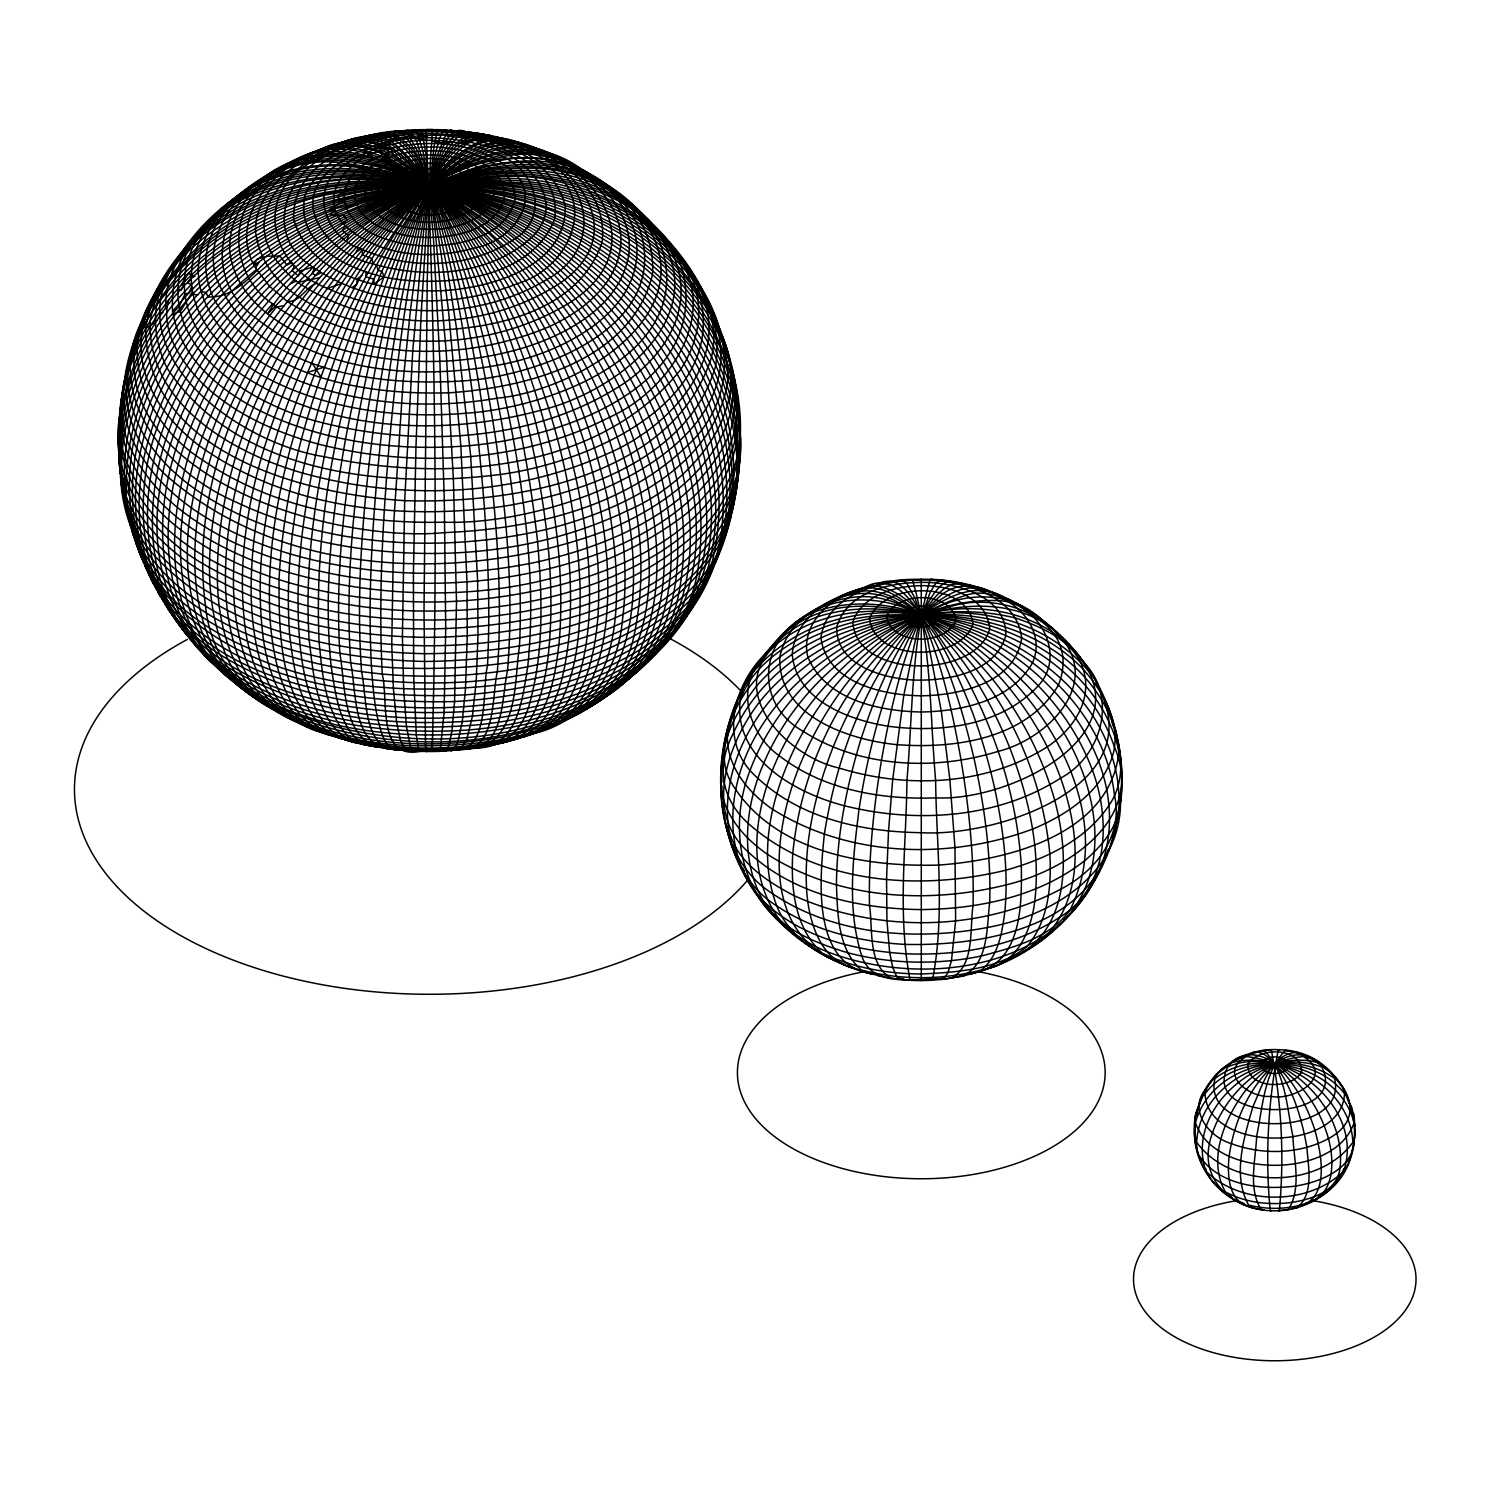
<?xml version="1.0" encoding="UTF-8"?>
<svg xmlns="http://www.w3.org/2000/svg" width="1490" height="1490" viewBox="0 0 1490 1490"><rect width="100%" height="100%" fill="white"/><g stroke="black" fill="none" stroke-linecap="round" stroke-linejoin="round"><path stroke-width="1.5" d="M727.902 356.65C749.768 418.206 746.62 495.816 690.298 538.337C628.78 591.083 546.625 612.483 467.357 618.76C379.186 624.403 287.346 611.179 209.513 567.504C155.575 538.467 107.206 481.158 119.796 416.027C118.995 445.696 115.922 477.079 129.742 504.607C142.463 531.762 164.161 553.703 188.317 570.987C256.857 618.387 341.843 635.932 424.035 637.347C547.631 637.888 750.997 590.99 740.046 431.132L739.301 467.618M119.032 422.285L118.474 443.666M118.846 449.924C121.547 274.365 314.483 172.3 472.572 186.865C552.455 191.912 633.269 224.04 686.331 285.54C724.773 330.184 755.281 399.115 719.074 454.003C679.999 515.652 607.622 545.657 539.212 561.525C457.356 579.219 370.954 577.189 290.382 554.001C228.603 535.245 163.509 502.633 133.578 442.213C106.479 383.247 139.967 317.705 171.927 267.902M740.437 437.408L739.822 452.904M588.848 175.075C509.897 107.187 415.449 187.777 362.498 249.631L362.387 254.865L372.053 258.627L372.966 263.898C318.674 360.189 285.018 468.94 279.021 579.498C278.965 635.113 278.63 729.355 350.485 740.549M1099.806 869.136C1056.578 971.834 920.261 987.479 826.95 951.626C733.657 913.836 695.346 788.974 738.034 700.952M729.541 723.749C713.58 777.575 716.466 847.885 762.414 886.476C825.646 934.547 911.638 941.997 987.609 927.469C1050.674 915.773 1118.971 875.896 1120.536 804.172C1128.601 737.997 1102.097 667.222 1049.016 626.079M432.938 130.58L432.491 129.593L430.2 164.068L427.239 281.554L424.017 611.105L425.544 746.099L426.252 751.519L432.64 751.519L439.01 751.388L440.332 749.246L444.076 713.039L445.715 628.612L444.318 501.068L439.904 361.269L433.385 237.506L426.065 154.848L422.322 133.672L420.348 129.723L418.988 130.729M119.219 419.696L122.608 389.691L128.773 362.685C122.459 391.367 114.544 421.67 123 450.837C131.288 480.823 151.608 506.041 175.28 525.56C242.144 578.679 329.42 598.458 413.214 601.699C537.257 606.84 770.814 552.622 735.166 383.526M422.322 182.004C454.543 173.045 433.367 208.041 418.597 186.846C418.541 185.058 419.826 183.549 421.26 182.618C463.017 204.484 498.871 240.952 529.043 277.96C604.195 376.151 659.176 503.993 635.28 629.395C617.754 732.931 495.183 747.533 409.955 745.633C323.274 742.095 215.1 706.484 205.434 605.238C188.187 473.615 254.231 343.221 344.227 250.953C388.573 208.619 441.263 170.475 502 156.971C547.575 145.778 590.766 170.233 624.627 198.393C654.315 221.321 682.588 253.971 681.042 293.791C679.906 330.948 654.185 362.182 624.999 382.688C537.313 440.872 423.197 447.969 323.106 422.918C252.22 405.801 151.738 345.661 184.276 258.589C202.752 216.329 243.671 188.951 282.281 166.843C324.671 147.417 374.065 158.257 414.108 178.334C533.532 239.257 616.748 359.593 648.113 488.254C659.753 541.056 662.398 598.663 640.365 649.212C623.155 691.621 581.323 717.1 539.473 730.286M735.706 487.714L735.334 493.879L738.351 476.428L738.481 459.814M737.401 478.979C724.196 622.652 541.615 660.834 424.11 661.448C305.543 658.841 127.097 616.245 120.168 470.188L121.491 478.979M739.86 422.285C745.168 482.239 697.972 531.315 649.249 558.564C577.896 598.794 494.326 612.874 413.177 610.881C297.218 607.51 97.018 553.684 121.491 400.996L120.932 409.806M118.66 434.801C143.785 117.058 705.776 96.589 739.673 419.696M738.537 473.857C753.586 155.835 199.381 67.385 124.303 381.03M721.886 786.05L721.924 798.156M1119.009 808.288C1110.087 887.91 1045.012 960.044 965.799 974.348M366.205 271.776L365.739 276.767L373.897 279.17L374.009 284.18L384.122 276.712C402.356 232.831 422.322 187.647 456.406 153.563C476.744 127.954 509.17 137.676 534.538 148.106M1196.936 1115.898C1200.288 1076.451 1240.686 1046.688 1279.295 1049.78L1278.29 1049.817C1267.99 1102.172 1265.047 1157.562 1270.244 1210.681C1299.764 1212.506 1332.712 1196.619 1343.98 1168.477M121.714 398.798L123.745 383.526M738.723 463.967L739.208 459.535M739.673 461.379C734.421 525.616 713.84 596.596 656.587 633.585C600.656 672.567 532.303 689.721 465.066 694.88C351.137 700.505 189.416 676.125 141.364 555.714M119.61 424.892L119.61 467.618L126.911 512.299M740.251 434.801C728.424 246.036 508.649 158.741 344.041 192.098C342.942 230.633 390.808 244.192 421.968 245.72C456.07 246.763 503.974 238.605 514.851 200.722C515.968 162.186 468.084 148.627 436.924 147.1C402.822 146.057 354.918 154.215 344.041 192.098L338.658 194.967L338.547 198.617L338.658 200.461L343.948 199.865M725.704 535.227L733.024 504.57M731.981 512.299L735.091 495.946M738.351 476.428L735.166 497.548M120.541 404.647L126.911 368.775M1119.66 804.246L1121.299 794.114M184.76 249.333L189.453 242.945C164.738 274.663 137.397 311.578 141.457 354.117C144.903 391.702 169.972 423.458 199.139 445.603C286.08 508.258 400.288 520.829 504.086 506.228C587.582 492.184 690.131 455.903 715.684 365.683C727.12 285.856 654.352 218.453 594.566 177.496M354.769 188.82C351.565 222.42 393.397 235.569 420.273 237.245C450.706 238.735 492.668 232.254 504.142 199.418C507.326 165.818 465.495 152.669 438.619 150.993C408.185 149.503 366.223 155.984 354.769 188.82C253.524 195.283 146.467 265.015 128.066 369.986C123.893 459.74 217.279 512.802 292.431 534.351C402.021 564.952 524.052 560.072 627.439 510.604C693.986 482.332 759.025 403.734 719.018 330.11M726.934 527.572L726.207 531.576L729.001 523.214L715.181 563.22M729.355 521.183L730.1 517.16L727.995 523.474M426.252 751.519L426.736 750.234L432.156 750.234C437.874 552.045 435.453 330.203 425.954 130.58M985.225 969.357L978.874 971.685C1022.289 959.318 1021.879 902.232 1021.302 865.541C1016.981 798.342 996.233 732.484 963.713 673.666C940.469 641.315 916.611 590.524 872.619 585.272C829.558 595.255 791.562 621.647 763.7 655.432C731.534 688.324 718.776 745.317 757.889 778.208C801.303 818.96 863.455 831.923 921.286 832.687C997.071 837.212 1155.197 785.156 1096.063 682.979M723.861 812.274C728.908 848.481 744.255 885.935 776.756 905.901C814.453 931.12 860.047 941.81 904.84 944.399C978.278 946.057 1082.168 929.741 1108.374 849.151M129.276 360.58L143.729 317.854C101.413 393.062 165.651 471.157 233.297 500.808C329.774 547.24 442.809 553.535 546.271 529.434C622.671 510.232 715.461 466.631 728.014 379.559C727.101 308.709 679.068 245.254 626.806 201.169M733.788 500.361L734.812 496.04M732.521 508.649L734.589 500.044M127.488 366.335L130.803 354.21M121.994 398.929L123 394.794M175.839 619.84C243.764 712.797 373.711 729.821 480.842 720.173C536.493 713.654 592.461 697.804 638.782 665.378C682.569 634.032 709.855 583.968 725.723 533.55M730.286 721.812L733.955 708.421M1108.616 851.237C1120.182 817.507 1126.161 780.76 1118.264 745.484L1118.58 751.575M135.59 342.272L143.524 320.071L141.513 326.124M131.902 351.212L138.123 331.711M730.696 515.037L731.925 510.772M729.597 521.09L731.422 514.739M131.381 351.845L137.937 334.002M164.179 278.444C43.62 453.631 313.682 545.377 444.933 532.601C531.632 528.969 624.459 507.513 688.175 444.858C740.139 396.21 731.832 326.031 691.006 273.136L692.962 276.749M708.961 576.723L718.124 553.796L716.206 557.744M724.755 537.536L716.355 559.588M1195.464 1122.156C1187.772 1166.018 1226.903 1210.439 1271.249 1210.644L1270.244 1210.681M1261.322 1050.692L1264.321 1050.524C1285.777 1072.521 1286.783 1107.498 1292.892 1136.274C1293.786 1160.021 1301.869 1188.629 1288.217 1209.768L1278.29 1210.644L1279.295 1210.681C1284.51 1157.562 1281.568 1102.172 1271.249 1049.817C1254.245 1051.493 1238.116 1057.881 1224.054 1067.287C1208.893 1079.282 1201.946 1097.236 1195.464 1114.762C1189.169 1150.504 1208.315 1192.168 1244.15 1203.417M1278.29 1049.817C1361.264 1049.314 1385.57 1176.783 1305.389 1203.417M1203.939 1095.243L1205.932 1089.116C1187.604 1110.087 1209.265 1137.224 1231.206 1143.575C1262.365 1155.197 1298.87 1154.396 1328.484 1138.658C1381.733 1109.584 1324.293 1053.858 1285.237 1050.524C1263.781 1072.521 1262.756 1107.498 1256.647 1136.274C1255.753 1160.021 1247.689 1188.629 1261.322 1209.768L1264.321 1209.936L1252.811 1207.98C1218.522 1197.085 1198.798 1169.389 1212.543 1132.81C1225.749 1093.977 1261.62 1059.93 1303.359 1056.559C1335.804 1076.413 1293.227 1101.427 1271.249 1096.305C1249.719 1098.875 1216.697 1073.154 1246.199 1056.559C1298.777 1061.495 1346.196 1114.352 1339.994 1168.048C1337.48 1191.274 1312.448 1198.854 1292.892 1202.262C1270.039 1205.466 1245.752 1202.989 1225.264 1191.814C1206.975 1158.252 1225.115 1117.426 1246.199 1089.562C1263.464 1070.602 1292.37 1040.653 1318.557 1062.519M1343.626 1171.345L1348.152 1164.156L1351.672 1153.577L1355.304 1134.3L1354.075 1114.762L1342.397 1086.769L1330.905 1072.688L1317.346 1062.463C1258.827 1047.265 1184.941 1109.845 1205.932 1171.345C1241.636 1205.745 1307.922 1205.745 1343.626 1171.345C1364.616 1109.845 1290.713 1047.265 1232.211 1062.463L1218.652 1072.688L1207.142 1086.769M714.232 565.343C683.556 651.447 595.721 698.419 509.748 711.382C412.693 727.269 306.754 717.1 222.196 663.776C137.378 612.371 125.886 494.661 163.993 410.458C209.27 302.787 307.722 220.781 419.454 189.174C508.034 158.536 625.632 170.177 678.844 256.373C719.111 317.873 667.762 391.386 609.336 417.33C520.364 462.943 413.959 468.437 317.985 443.983C276.246 432.547 235.122 414.425 203.348 384.383C181.836 362.889 159.877 331.134 168.668 299.62M393.453 141.103L393.919 139.706L397.998 139.036M149.95 304.333C117.263 360.077 152.11 428.412 202.305 459.87C272.67 508.258 360.673 524.033 444.746 522.189C562.121 526.212 793.574 439.252 698.68 285.726M710.432 573.129L715.405 561.544M680.744 621.311C595.851 752.767 405.857 768.765 273.136 707.601C197.388 675.231 177.645 581.584 191.409 507.718C208.842 403.827 267.585 309.007 346.779 240.542L348.586 235.625L342.663 230.559L345.382 225.903C436.179 167.904 589.798 132.573 661.188 238.121C711.121 321.319 612.651 393.286 540.721 410.272C437.52 438.209 316.457 431.336 228.678 365.348C201.001 343.296 179.359 308.411 185.282 271.851C191.242 233.26 222.233 204.987 253.337 184.667M147.51 312.36L149.764 306.456L144.288 318.078M723.06 539.827L725.407 533.625M786.552 631.332C764.5 652.024 746.788 676.702 735.483 704.845M762.228 659.642C734.719 687.672 749.396 734.682 778.86 755.43C823.057 789.961 881.596 799.962 936.446 797.858C1013.703 801.639 1158.568 727.418 1065.35 641.743M739.04 699.089L743.994 686.499L750.289 677.726M1098.577 873.14C1139.366 774.521 1059.185 669.364 970.12 631.741C926.352 613.936 877.275 601.923 830.303 613.359C791.991 621.237 763.7 650.348 745.521 683.351M1112.229 837.734L1114.483 832.016M540.721 150.937C495.015 127.544 448.304 166.861 417.628 197.704C361.344 255.069 323.274 327.893 295.951 402.859C270.51 476.297 253.635 554.969 262.631 632.952C267.269 675.939 287.384 727.939 335.287 736.47C285.428 724.159 273.583 664.074 270.137 620.157C265.592 543.626 282.001 467.264 306.735 395.204C333.276 321.467 369.278 249.221 423.868 192.098C450.744 163.639 492.966 127.097 534.202 148.758M314.409 268.2L312.285 273.229L315.656 275.557L320.946 272.707M358.271 247.526L356.334 252.034L361.083 248.942M188.727 635.895L183.196 629.693C242.963 713.114 355.384 734.328 451.917 730.845C551.207 727.493 659.846 685.046 701.846 588.159L699.443 591.791M139.073 329.476C235.271 121.435 551.654 154.923 677.987 313.98C732.577 379.95 767.816 493.73 698.829 562.084C626.955 632.17 521.314 653.402 424.073 653.682C326.049 651.26 217.652 627.83 150.304 551.021C91.542 477.899 132.759 369.39 187.368 306.325C317.631 151.906 635.504 124.434 722.929 337.597M150.583 304.519L162.727 282.131M719 551.766L721.607 545.731M147.417 310.795L140.153 326.552L144.456 317.556L144.623 319.363M614.048 190.292C565.362 156.152 500.286 159.691 446.776 179.657C412.6 192.229 380.08 209.252 350.709 230.838C320.182 254.939 287.533 279.971 267.734 313.831C300.216 281.536 330.221 245.44 369.352 220.259C400.642 198.841 435.043 181.65 471.417 170.81C529.863 151.477 597.285 165.576 639.545 211.301M144.66 315.712C288.147 44.644 792.531 225.102 728.089 526.845C674.542 648.727 510.511 673.48 392.373 667.669C280.735 659.4 126.594 610.546 120.541 476.428M144.623 561.711C189.453 679.552 343.799 704.472 454.58 701.529C564.636 695.569 717.416 649.621 722.818 516.564C731.087 370.47 611.571 246.204 480.525 200.591C365.069 155.519 204.335 175.354 150.9 302.302M131.604 525.579C153.563 623.081 264.177 662.603 352.068 677.261C462.03 692.608 584.099 679.03 674.355 609.54C759.695 544.018 735.557 413.345 678.527 337.057C608.162 238.735 487.658 181.556 367.602 181.203C355.495 207.333 388.89 225.4 410.551 227.821C438.507 232.03 474.267 228.603 491.29 203.05C503.396 176.919 470.021 158.853 448.36 156.431C420.385 152.222 384.625 155.649 367.602 181.203L361.884 182.674L360.785 185.412L355.123 187.33L344.767 188.671M694.712 600.805L689.106 611.384L678.844 624.683M708.011 578.753L702.125 589.872M191.8 286.881L188.69 292.897L184.983 294.051L179.228 306.437C138.644 347.319 117.989 407.571 119.796 465.029C126.613 508.798 159.151 543.515 194.855 567.131C299.695 632.598 432.417 641.687 550.909 614.588C642.004 593.839 763.662 526.473 737.029 414.499C715.535 293.251 599.427 210.91 483.393 192.061C361.101 169.972 218.378 211.133 150.285 320.76C127.376 359.109 109.869 408.521 131.94 451.209C152.52 494.307 193.495 523.474 235.625 543.384C351.398 594.547 488.18 595.925 606.113 550.853C650.907 532.489 694.88 505.259 720.676 463.092C750.14 418.634 734.365 362.889 715.181 317.854M294.797 265.481L292.152 270.51L298.242 275.929L300.533 270.808L312.826 267.045C371.662 307.722 452.159 309.659 517.328 283.64C569.646 268.423 600.414 199.641 546.066 165.576C487.23 124.899 406.733 122.944 341.564 148.981C289.246 164.179 258.496 232.962 312.826 267.045M1100.495 867.348L1107.089 854.813M513.938 141.382C470.076 129.965 438.935 175.597 414.686 204.689C369.39 266.021 339.869 337.578 318.171 410.272C297.59 482.835 284.031 558.657 289.619 634.312C293.977 672.437 301.129 724.066 342.514 739.152M163.993 280.344L172.114 266.151L183.363 250.99M707.34 578.828L709.408 575.028M743.994 686.499C726.189 717.919 720.676 754.368 721.272 789.923C725.667 817.228 745.428 839.093 767.48 854.329C837.38 899.122 927.041 904.635 1006.141 884.874C1066.132 870.57 1146.071 819.817 1114.483 747.142C1089.712 672.81 1013.889 626.303 938.719 617.382C894.671 611.775 848.406 614.383 807.878 633.995C779.922 648.765 749.377 669.848 740.009 701.38C734.291 759.341 796.293 793.295 844.383 805.755C916.071 823.653 997.332 818.662 1060.675 778.078C1103.941 754.927 1119.288 691.435 1078.872 658.003M1089.246 887.779C1082.727 899.718 1073.657 910.39 1063.897 919.814M685.102 616.413L701.175 591.791M1097.05 683.351C1064.27 623.379 1000.013 582.087 931.325 579.293L930.039 580.113C911.023 644.555 912.793 713.766 906.944 780.388C906.255 846.45 897.278 914.506 910.036 979.638L911.247 980.346C960.1 982.636 1009.829 966.116 1047.284 934.882C1089.227 887.37 1077.14 815.98 1054.492 762.377C1025.865 696.5 974.721 639.452 908.919 609.373C859.916 580.299 804.991 604.81 772.23 645.654M1347.482 1161.678L1350.443 1156.631M372.966 263.898C425.265 279.096 489.465 275.911 531.353 237.674C569.739 201.243 525.076 154.401 485.945 146.225C433.646 131.046 369.427 134.23 327.539 172.449C289.172 208.898 333.835 255.74 372.966 263.898C405.727 217.149 455.791 122.701 526.38 145.033M704.081 584.452L706.316 580.728L699.481 593.635M172.97 266.188L176.081 260.992L165.129 276.656M421.316 750.122L419.882 751.388L418.56 749.246L416.287 734.887L413.661 675.976L413.419 573.035L415.952 447.186L420.832 320.201L427.183 214.001L433.944 146.989L437.091 132.107L438.544 129.723L439.904 130.729M684.134 618.145L672.94 632.784M1200.251 1103.103C1191.143 1118.45 1195.52 1137 1197.867 1153.577C1217.479 1185.705 1261.229 1190.324 1295.387 1186.077C1320.475 1182.147 1355.77 1168.216 1354.075 1137.69M147.138 309.995L148.46 307.946M255.61 267.697L258.869 262.65L253.747 264.158L257.155 259.185L267.474 256.168L279.915 256.019L286.732 264.866L292.152 262.743M192.527 291.668L180.309 311.485L173.045 314.073M532.414 147.044L522.282 143.71L548.823 153.377C497.548 132.2 446.348 170.27 409.88 202.957C352.404 256.206 311.261 325.044 281.945 397.197C254.66 466.985 236.631 542.583 244.081 617.903C247.955 666.775 272.689 721.831 325.155 733.378M180.365 255.926L183.661 250.972M177.198 259.316L180.551 254.306M767.201 652.843L770.702 647.666M1091.853 883.943L1097.05 876.288M185.319 247.824C104.188 345.941 233.613 442.381 324.205 456.704C444.206 482.499 598.906 472.516 680.911 369.278C753.344 253.114 588.159 162.931 488.981 177.534C331.544 188.075 177.496 302.079 143.487 459.814C131.902 520.047 142.146 591.53 191.148 633.175C242.144 677.168 309.454 697.003 375.238 704.863C448.304 712.723 523.847 705.403 592.424 678.211C646.939 656.755 701.38 617.195 713.468 556.273C747.626 399.655 619.616 253.151 479.873 201.616C410.588 176.062 331.376 165.911 261.16 193.83C213.722 212.642 164.012 252.853 165.725 308.616M465.979 131.884C454.096 126.073 446.628 138.384 442.865 147.529C433.46 168.668 428.003 191.297 422.676 213.741C405.746 290.047 396.228 367.788 389.113 445.566C382.762 521.5 378.423 597.863 382.241 674.057C388.629 698.81 376.597 760.217 420.348 751.351M654.967 654.725L669.047 637.496M573.352 165.837C528.261 134.733 469.257 157.251 429.455 186.585C365.59 230.019 317.985 293.698 282.672 361.604C247.88 430.554 224.096 506.991 225.512 584.844C226.648 635.895 242.796 696.333 292.915 719.949M460.727 131.977L443.815 130.375L439.606 138.049L435.08 154.941L423.812 229.311L412.767 350.541L404.684 500.659L402.412 636.696L403.66 689.144L406.453 726.822L410.625 747.477L412.767 750.792L415.896 749.917M195.171 238.102L208.414 221.842L216.553 214.56M189.249 244.435L198.747 232.123L211.673 220.073M669.457 638.111C756.659 517.365 676.59 353.596 576.313 268.368C480.916 186.231 316.197 124.694 209.364 220.837M673.573 633.231C766.177 505.464 673.722 333.164 561.786 251.94C458.697 173.622 278.853 127.246 186.641 246.446M189.453 638.111C141.811 576.63 144.623 490.266 172.505 420.981C189.044 378.795 213.908 340.13 244.006 306.363C260.88 287.514 279.431 270.174 299.341 254.585C313.98 241.361 333.238 233.483 347.04 219.887L343.482 214.802L338.062 216.143M165.353 278.574L168.091 275.035M492.333 136.447C479.184 133.56 462.161 127.339 453.388 142.053C439.923 158.927 432.156 179.433 424.576 199.399C398.184 274.831 383.88 353.875 372.854 432.808C362.796 511.927 355.887 591.996 361.567 671.748C367.211 696.873 362.2 753.698 401.779 749.693M701.175 289.284C661.355 208.525 566.107 171.313 479.873 179.266C427.406 183.4 375.704 197.816 328.862 221.88C306.363 233.464 284.963 247.135 264.997 262.687C249.016 277.885 232.291 298.484 207.836 296.901L206.197 292.413L201.15 291.481C186.175 237.655 232.701 191.279 277.233 169.86C353.503 136.987 435.024 183.792 496.077 227.56C576.5 290.438 636.807 379.95 661.802 479.165C679.626 550.518 676.292 640.458 614.606 690.336M684.376 616.301L687.039 612.986M181.501 628.277C250.078 716.913 374.847 734.328 479.78 724.606C573.408 714.697 687.765 669.904 698.829 562.084C715.442 432.696 633.474 309.752 531.353 237.674C443.815 176.677 310.702 135.832 219.365 211.301M181.501 252.797C221.489 191.875 294.797 153.563 367.806 169.208C443.741 183.326 514.739 221.172 570.726 274.179C669.066 365.721 750.997 540.814 650.478 659.213M180.551 626.769C92.361 490.676 195.451 317.37 314.8 239.406C381.57 194.817 463.297 167.55 544.111 177.664C599.837 185.486 662.212 213.703 682.569 270.118C711.233 390.548 552.511 440.463 460.876 446.292C395.111 450.632 327.428 441.841 267.176 414.22C224.543 394.254 180.867 360.729 172.579 311.503C280.399 178.893 492.166 145.107 636.025 237.171C689.2 273.843 738.779 334.933 732.521 403.045C721.998 464.34 666.03 504.663 612.539 528.019C469.592 584.304 281.927 580.15 163.36 472.889C48.76 353.931 225.903 204.782 344.041 192.098M314.781 729.634C263.879 708.365 252.704 645.543 251.158 596.41C250.003 514.702 272.409 434.167 305.524 360.04C337.466 290.643 380.49 224.226 441.263 176.695C474.714 146.97 526.566 132.722 564.859 162.242C594.864 179.024 623.938 209.27 620.678 246.204C616.562 284.571 582.664 311.093 549.959 326.329C462.235 363.746 351.156 361.474 272.596 303.83C180.216 406.379 110.13 625.651 268.647 703.69C392.447 759.565 561.935 754.331 659.195 650.124M362.498 249.631C323.758 237.283 306.716 185.989 346.779 163.248C390.529 134.957 449.198 133.876 496.393 154.159C535.134 166.489 552.194 217.801 512.113 240.542C468.363 268.833 409.694 269.895 362.498 249.631C292.021 335.343 244.975 441.897 234.787 552.771C228.473 618.667 242.46 710.451 317.687 729.839M792.419 628.184L795.288 624.757M190.385 241.603L198.747 232.123M649.081 659.642L657.5 651.204M668.507 639.471L660.144 648.932M753.325 671.878C841.161 568.77 1023.351 611.179 1092.524 715.293C1108.765 740.437 1118.878 769.864 1119.009 799.944C1120.499 824.678 1102.656 845.128 1085.13 860.345C1039.089 896.607 978.744 908.975 921.286 909.589C859.972 908.77 794.096 895.043 748.073 851.852C703.131 811.752 728.07 742.858 759.323 702.274C833.469 608.963 1005.229 572.458 1089.246 671.878M1056.019 928.307C1122.473 869.639 1093.921 765.022 1044.229 704.882C991.502 640.383 900.966 583.037 815.57 611.496C760.589 631.928 750.345 701.753 803.464 731.515C860.605 767.816 934.603 771 998.188 751.351C1045.663 739.766 1102.432 685.4 1060.675 636.919C1043.149 617.549 1019.719 603.301 995.32 594.603C976.397 582.329 951.589 582.311 936.018 600.135C872.116 661.56 837.995 748.11 824.324 834.363C819.705 880.553 810.746 969.32 876.772 974.348M177.85 288.725C140.656 332.698 105.343 395.744 128.047 454.171C151.496 509.636 206.942 543.124 260.974 563.76C397.718 610.863 563.797 604.847 682.83 516.415C724.494 484.548 752.822 427.704 731.199 376.057C710.544 308.262 656.848 254.473 594.249 223.5C460.727 158.592 281.2 176.844 177.85 288.725L181.128 290.233L184.388 284.18L181.128 285.223L188.094 273.434L194.78 276.321L191.223 277.289L187.815 283.174L191.521 284.497C196.643 332.251 238.81 365.255 279.505 384.197C337.727 410.83 403.324 418.615 466.724 413.158C551.17 407.552 701.25 352.497 659.586 241.697C583.223 109.534 393.435 180.495 304.277 259.726C198.412 349.517 106.852 526.361 203.348 653.551M214.597 217.242L217.018 214.504M126.482 485.349L129.108 482.574M208.227 223.016L218.415 212.139M666.812 640.719L672.251 634.61M1022.121 952.333C1035.811 945.237 1048.904 936.111 1059.129 924.452M199.697 230.931L208.414 221.842M190.925 241.361L198.561 233.464M724.755 343.538C650.46 154.532 384.606 147.808 239.387 253.877C167.215 304.221 113.482 389.765 121.491 480.078C132.908 557.521 211.692 601.085 279.487 623.286C373.208 652.359 475.571 653.086 569.888 626.21C639.154 605.275 717.323 564.691 736.47 488.85C756.566 289.582 531.539 163.099 355.123 187.33M641.743 666.216C617.754 691.695 587.265 710.842 555.081 724.084L574.06 714.772M219.496 211.841L233.893 199.828M640.476 668.936C696.817 614.178 699.425 526.044 677.54 455.065C650.757 366.95 592.499 289.749 518.669 235.346C452.252 187.107 365.925 153.489 283.584 175.299C234.712 187.274 187.405 230.894 191.521 284.497M582.236 711.419C606.505 697.003 629.283 679.943 649.528 660.238M1317.346 1197.997L1320.363 1194.98M437.594 750.122L438.544 751.351L445.38 751.146L448.956 745.633L451.917 730.845L454.58 701.529L456.499 601.271L453.388 479.259L446.143 350.541L435.08 229.311L429.455 186.585L422.899 150.844L417.572 133.858L415.077 130.375L412.767 130.282L446.143 130.282M491.793 745.186L480.301 747.105C518.65 744.758 522.785 695.942 527.702 666.719C534.705 601.569 528.522 535.767 518.855 471.231C507.382 399.301 490.061 328.079 464.079 259.968C446.125 217.633 428.766 170.828 391.516 141.457L389.505 143.412L375.424 147.212L387.326 149.13L387.996 155.426L383.284 157.195L385.426 161.74L389.318 160.045L388.462 157.679C343.724 129.071 293.195 157.512 255.2 183.475L270.193 174.237M245.422 192.191L250.19 187.684L233.707 199.027L219.98 211.729M239.536 195.954L242.833 192.881M481.605 134.044L491.793 135.888C449.608 126.445 432.975 185.337 416.79 212.94C387.121 282.318 369.203 356.129 355.887 430.182C343.445 503.899 335.25 578.939 339.888 653.756C345.438 683.5 341.936 737.159 378.59 747.105L357.786 742.56M617.083 687.3L619.859 684.748M639.545 669.774L618.797 687.002L597.36 701.716C709.631 638.968 686.424 483.691 635.392 388.108C576.425 276.041 469.48 175.503 338.901 162.727C266.933 152.818 175.466 226.089 215.491 301.893C263.767 378.143 365.255 395.297 448.956 392.801C526.622 387.605 630.345 361.418 652.341 275.371C659.12 195.767 563.108 141.14 492.147 162.652C365.087 196.904 270.584 306.847 222.196 425.321C184.853 517.011 171.294 658.952 276.674 711.419M649.286 659.791L653.644 655.768M504.03 139.632L493.842 137.564C446.534 147.138 422.713 197.202 397.644 233.483C360.208 298.894 335.231 370.805 317.985 443.983C302.768 512.132 292.915 582.72 300.868 652.527C305.58 688.38 317.333 740.213 361.493 743.51M256.131 184.127C301.818 140.302 372.724 151.235 422.043 182.153M483.114 745.875C510.623 741.666 543.44 736.209 557.335 708.309C577.841 672.214 580.411 629.246 580.15 588.625C575.717 471.771 539.864 356.427 481.028 255.61C456.778 216.814 428.766 178.353 390.529 152.315C365.87 133.225 334.207 141.196 309.51 155.426C267.176 172.71 227.579 224.729 256.597 269.448C164.813 342.365 100.016 476.986 156.785 589.872M648.485 659.306L651.577 656.68M244.472 191.353C268.256 171.89 296.342 158.052 325.155 147.696M643.81 665.49L634.721 672.81M238.977 195.134L244.286 190.72M346.779 240.542C421.13 171.927 582.329 107.578 639.974 229.795C670.575 325.975 544.614 373.282 470.672 380.304C380.956 387.791 254.436 372.817 216.05 277.363C205.285 240.784 227.877 203.739 256.895 182.786C304.873 147.92 370.842 158.946 421.26 182.618C429.809 184.611 449.235 204.242 451.135 186.976C450.986 182.898 447.633 179.824 444.244 178.036C434.614 173.287 422.341 173.399 413.084 178.986C395.278 196.512 435.117 206.756 446.311 195.078M361.753 275.445L357.209 279.021L356.743 284.162L352.087 287.794M274.7 172.281L277.81 169.897L271.813 173.008M389.747 133.858L394.571 131.474L414.295 129.965M442.996 749.917L444.616 751.109L452.792 750.383L457.616 742.914L462.272 721.868L465.495 688.529L467.264 636.044L466.985 581.696L460.876 446.292L448.397 309.715L441.17 254.082L432.1 199.623L424.166 164.235L416.492 140.935L409.359 130.71L400.475 131.791M344.041 200.722L329.458 209.587C348.902 207.017 367.248 196.941 386.953 193.812C407.887 189.007 429.213 186.213 450.595 184.369C488.05 181.612 526.044 184.63 562.307 194.575C626.545 211.71 686.22 254.175 714.232 315.712M826.224 603.767L847.27 593.206L872.619 585.272M788.08 630.046C835.704 592.908 901.45 604.959 952.892 626.88C1015.323 654.11 1068.162 705.571 1092.282 769.79C1110.478 818.252 1109.659 886.513 1060.675 916.629C1015.249 946.653 959.057 955.947 905.436 953.768C851.61 950.266 793.146 935.701 756.361 893.497C720.75 846.748 728.982 780.127 757.889 732.186C814.751 634.833 974.628 561.208 1070.341 645.654M1047.656 934.342L1054.492 929.592M1249.998 1054.417L1252.811 1052.48C1266.388 1049.649 1273.559 1064.996 1282.834 1071.869C1297.846 1088.575 1308.183 1109.007 1314.925 1130.333C1321.444 1153.893 1330.607 1199.413 1297.958 1206.509M291.835 163.006C338.454 130.785 397.756 160.063 436.272 191.595C500.305 241.361 546.346 310.907 579.386 384.197C611.496 458.492 633.008 540.721 622.205 622.075C617.363 674.225 583.13 724.997 529.025 734.514L565.418 720.154M595.739 702.833L582.404 709.892M285.54 165.837L309.138 153.805M622.82 682.401L627.569 679.198M279.431 168.798L294.797 160.957M244.844 190.292C345.773 126.948 471.473 193.346 549.065 264.661C636.137 347.617 702.889 470.952 678.658 594.082C659.176 697.19 541.876 729.616 451.377 734.533C357.619 738.332 251.512 716.839 190.385 639.471M587.656 708.29C673.722 662.212 675.473 546.681 650.031 464.377C617.009 354.564 544.8 254.641 445.827 195.413M614.048 690.783L601.997 698.288M345.382 225.903C314.558 196.959 350.187 156.003 382.856 150.471C425.991 137.937 478.961 140.563 513.51 172.095C544.353 201.057 508.705 242.013 476.055 247.545C432.901 260.079 379.931 257.453 345.382 225.903C210.854 306.828 82.509 519.191 208.414 659.213M586.52 708.085L570.819 716.69M421.782 191.167C317.314 258.999 246.185 372.37 218.043 492.594C207.333 543.142 204.409 597.527 222.774 646.716C235.997 686.424 270.826 713.561 309.138 727.269M912.532 979.526L911.247 980.346C862.189 976.9 813.726 956.617 778.86 921.323C736.954 883.626 730.23 820.375 750.289 769.79C774.409 705.571 827.248 654.11 889.679 626.88C941.121 604.959 1006.868 592.908 1054.492 630.046M1018.247 954.494L999.771 963.769M307.592 155.78L311.783 153.228L305.524 155.668M874.202 585.998C891.895 578.567 912.346 579.238 931.325 579.293L937.005 580.355M960.677 976.583C989.006 966.451 986.566 927.302 989.695 902.623C991.167 853.938 984.331 805.345 973.883 757.889C962.261 708.737 947.51 659.418 921.286 615.892C908.639 594.864 887.444 571.043 861.294 589.612M1230.982 1062.519C1248.378 1046.967 1269.797 1057.509 1284.697 1070.956C1305.966 1088.184 1321.053 1112.415 1328.484 1138.658C1334.239 1160.021 1335.152 1192.67 1310.287 1201.946C1290.713 1209.452 1268.865 1210.178 1248.601 1205.056C1231.988 1174.977 1244.15 1137.745 1252.811 1106.846C1261.993 1087.178 1270.653 1053.207 1296.728 1052.48L1299.541 1054.417M282.281 166.843C222.755 193.104 196.717 274.402 254.902 317.258C323.46 372.966 420.068 380.919 504.03 363.988C565.25 351.919 650.907 307.834 635.001 233.017C604.363 140.284 490.08 141.401 421.502 190.999M905.566 580.355L912.532 580.113C931.548 644.555 929.779 713.766 935.627 780.388C936.316 846.45 945.293 914.506 932.535 979.638L930.039 979.526M398.165 131.977L402.244 130.822L408.111 134.528L417.684 151.216L427.76 180.532L437.892 221.228L447.671 271.515L456.666 329.178L470.71 456.368L477.638 580.821L477.992 635.187L476.223 681.023L472.404 716.355L466.724 739.636L460.727 749.079L449.533 750.345M565.995 719.949C633.622 685.381 638.931 596.447 630.4 529.9C616.227 429.195 571.173 333.481 505.892 255.833C457.374 203.161 392.224 141.01 314.39 153.042C272.149 166.582 226.629 203.31 229.795 252.034C236.389 303.252 287.849 332.512 332.531 346.947C395.129 366.317 463.762 366.317 526.38 346.947C571.061 332.512 622.522 303.252 629.097 252.034C632.579 204.577 589.258 170.456 549.773 153.805M582.031 711.419L571.396 717.137M343.817 224.189C433.646 170.512 565.12 142.258 649.528 220.837M317.594 282.97C305.301 286.49 301.278 301.986 287.365 301.502L269.56 286.248L256.597 269.448M331.357 146.709L346.444 141.029M812.534 611.664L822.424 606.43M522.282 737.345C575.811 723.507 586.762 658.859 589.258 611.794C592.014 534.389 574.618 457.467 548.488 384.997C522.171 314.986 487.174 246.521 435.043 192.098C406.9 161.088 361.064 125.253 318.171 150.937L342.514 141.904M313.217 152.501L320.555 149.186M533.737 733.378C581.435 717.901 594.436 661.02 597.918 616.86C602.742 540.386 585.365 464.116 559.216 392.652C532.06 321.467 495.053 252.425 441.263 197.704C411.687 168.668 371.233 132.908 326.478 147.044M1034.06 944.548L1037.58 942.76M544.129 729.634C584.08 714.12 599.818 668.6 605.145 629.488C612.8 569.627 603.096 508.891 586.967 451.191C552.175 337.783 492.966 221.097 388.462 157.679M587.47 708.29L575.661 713.803M282.094 166.619L287.514 163.937M287.7 163.714C378.106 124.21 467.543 208.078 525.858 267.939C598.757 353.167 650.255 462.571 649.249 576.295C647.927 617.884 637.236 661.933 607.38 692.533C579.666 718.571 540.777 728.163 504.7 736.637C422.769 751.891 333.22 744.385 260.396 701.473M456.666 750.252C490.08 748.259 481.866 687.952 487.491 665.751C491.234 591.977 486.206 518.036 478.644 444.653C470.3 369.446 458.957 294.331 439.755 221.042C433.199 197.332 426.252 173.492 415.095 151.477C410.29 143.655 405.206 131.735 394.571 131.474M851.908 592.107C882.248 576.909 910.818 605.722 931.325 624.794C966.395 658.878 991.26 702.144 1009.512 747.179C1028.342 796.107 1040.951 849.151 1034.693 901.804C1031.248 929.406 1018.024 962.913 987.349 968.574L993.327 965.93M535.972 732.037L553.367 724.922M571.192 717.361L549.959 726.58M354.862 139.632C396.508 125.737 421.875 177.943 442.158 205.248C483.635 272.596 509.133 348.511 527.777 424.985C544.856 500.137 556.273 577.915 548.32 655.023C543.869 690.019 533.793 744.981 488.515 744.739M290.699 283.659L296.119 281.089M337.541 215.231C206.868 271.199 91.281 423.346 146.56 568.938C220.986 683.612 381.719 699.76 506.004 683.966C569.888 673.648 634.889 651.894 682.997 606.97C729.597 565.734 733.415 496.021 720.396 439.084C681.545 288.65 529.229 187.591 378.385 180.29C280.586 169.078 109.925 246.185 166.824 367.658C235.923 474.118 385.128 489.111 500.528 474.453C589.91 462.403 735.296 400.009 697.041 285.633C670.183 228.939 608.702 196.01 549.065 184.76C513.007 178.111 475.813 178.632 439.718 184.685C418.783 188.262 397.979 192.862 377.808 199.548C361.902 203.329 347.692 213.48 331.655 215.584L330.799 213.592L335.101 209.587C209.196 254.417 95.584 386.879 130.803 526.845M497.399 743.51C547.445 738.407 555.677 676.982 559.625 637.05C564.803 561.339 552.194 485.479 533.029 412.432C512.132 337.224 483.952 262.65 438.619 198.542C417.163 170.288 386.469 125.234 344.954 141.382L382.222 133.839M384.476 133.523L396.265 131.418M459.125 748.595C496.747 753.81 491.663 694.992 497.343 671.748C502.614 599.241 497.045 526.398 488.776 454.338C478.942 375.499 465.178 296.808 441.599 220.818C428.692 192.806 422.173 142.165 388.331 132.238M157.493 320.164L145.703 328.657C146.225 453.202 305.003 494.457 404.684 500.659C513.733 503.955 673.312 477.545 711.475 357.228C724.308 301.911 680.632 254.101 638.148 225.567C577.226 185.486 500.528 175.522 429.455 186.585C283.938 205.043 136.447 317.631 126.575 472.032C114.302 617.661 288.11 669.606 403.138 675.547C476.744 678.937 552.064 668.284 619.374 637.385C669.345 613.787 721.663 574.47 729.56 515.875C752.32 364.231 619.821 233.8 482.071 197.444C410.253 177.776 331.208 175 261.458 204C209.419 226.983 153.824 268.535 145.703 328.657L143.208 325.118M512.448 740.027C556.999 728.293 564.952 673.163 569.273 634.312C574.861 558.657 561.302 482.835 540.721 410.272C519.042 337.578 489.521 266.021 444.206 204.689C420.273 176.043 391.349 133.336 348.53 140.209M549.773 727.269C632.114 687.374 620.231 573.24 607.473 498.442C583.577 388.164 531.613 281.144 449.012 202.957C419.584 177.161 386.189 150.62 345.699 147.249C314.93 145.052 287.551 164.328 265.313 183.475C226.033 214.411 231.956 276.879 272.596 303.83M377.696 134.491C413.512 129.332 427.742 189.453 440.649 213.182C468.288 286.993 484.38 364.584 496.189 442.325C506.712 517.7 513.864 594.193 507.55 670.277C502.018 693.465 504.607 748.893 469.704 747.198M399.767 748.595C389.691 753.195 383.861 739.971 381.44 732.409C374.586 710.898 372.947 688.157 371.401 665.751C367.658 591.977 372.686 518.036 380.248 444.653C388.592 369.446 399.935 294.331 419.137 221.042C425.712 197.332 432.64 173.492 443.815 151.477C448.602 143.655 453.686 131.735 464.34 131.474M160.138 313.552L162.931 312.434M310.069 153.377L330.817 145.648M538.337 731.888L548.823 727.679M370.991 135.609C408.018 129.276 423.961 181.165 438.954 205.918C469.257 273.881 487.323 346.611 501.106 419.51C514.367 494.121 523.064 570.055 519.507 645.934C514.367 679.235 518.632 730.156 482.909 746.918M839.857 596.764L850.306 592.908M527.218 735.166L523.605 736.47L532.414 734.011M528.075 735.427L542.807 730.025M364.361 136.857L378.59 133.97M453.817 131.418L450.651 130.319L446.069 134.137L437.334 155.072L428.133 192.955L419.007 245.533L410.495 309.715L403.12 381.663L393.826 521.165L391.758 644.332L393.397 688.529L396.619 721.868L400.419 740.307L405.075 749.638L407.161 750.755L426.568 751.053M341.564 283.64L327.428 288.371C269.504 266.263 252.853 194.091 312.081 161.702C377.231 122.292 462.98 121.267 531.483 152.837C589.407 174.926 606.039 247.098 546.811 279.505C481.68 318.897 395.912 319.94 327.428 288.371M494.959 744.534L513.938 739.692M324.708 366.95L307.592 372.463M322.268 148.814L341.489 142.91M519.023 737.14L513.771 738.891L521.761 737.084M536.642 732.261C467.748 755.262 391.162 755.262 322.268 732.261M941.289 979.582L965.427 975.429M1239.252 1058.515L1244.858 1056.634M351.323 139.743L363.933 136.54M1008.618 959.299C1076.357 932.647 1069.429 841.645 1049.966 784.82C1024.356 708.551 971.927 639.024 898.88 602.966C858.017 577.543 795.902 605.778 792.233 654.24C796.07 700.319 848.574 719.838 887.891 726.207C939.818 733.099 1000.963 726.282 1038.251 685.735C1067.529 654.576 1037.86 601.736 998.188 600.6C914.04 597.434 839.168 657.835 795.288 725.388C758.317 783.759 735.315 871.24 786.552 928.307M332.531 145.033L358.01 137.918M534.202 732.316C456.014 756.138 368.514 753.623 293.474 720.154M516.378 739.152L526.38 736.023M852.504 592.256L859.097 590.282M969.953 974.367L976.639 972.355M502.95 742.076L520.215 737.923M951.086 978.334C975.224 965.352 969.468 928.959 973.045 905.659C974.162 856.918 969.003 808.25 961.087 760.217C952.333 711.084 941.55 661.728 921.286 615.892C913.724 598.738 899.997 572.421 877.144 584.229M476.763 133.132C439.699 140.954 430.256 191.316 415.468 220.557C389.654 292.208 374.065 367.136 362.703 442.325C352.441 515.298 345.643 589.295 350.709 662.994C356.52 690.056 351.938 745.95 390.324 748.911M343.706 142.332L348.138 141.196M447.056 136.223L459.795 133.858L458.212 133.001L464.433 133.113M319.177 277.81L297.814 282.429C202.063 205.229 332.996 128.121 409.359 130.71M453.388 142.053C446.236 143.357 438.079 143.096 431.299 140.488M506.712 741.648L510.381 740.847M500.882 743.156L504.272 742.43M360.822 137.192L369.93 135.273M498.07 743.864L486.075 746.024M1285.237 1209.936L1289.651 1209.005M457.784 135.292C403.958 134.119 331.451 138.738 305.264 194.594C292.394 249.612 361.53 276.525 405.317 280.232C458.492 284.925 531.185 275.631 554.392 219.961C563.537 164.105 493.693 139.688 449.235 136.391M367.099 135.888L376.002 134.137M465.457 141.103L474.788 140.339L502.54 142.314L501.683 139.65M373.469 134.696L384.439 133.001M472.106 747.812L475.794 747.216M474.472 748.073L485.442 746.378M283.994 305.748L276.525 306.94C197.369 405.485 129.313 577.207 233.707 682.048M379.894 133.616L390.324 132.144M460.894 749.321L479.016 747.44M892.287 581.696L898.88 580.858M938.719 978.874L945.126 978.055M386.376 132.684L402.244 130.822M386.748 133.243L391.293 132.684M462.645 749.638L472.516 748.371M1291.849 1208.539L1296.728 1207.98C1314.404 1194.105 1308.201 1166.912 1306.879 1147.393C1301.794 1118.04 1292.78 1088.37 1274.77 1064.214C1259.274 1060.247 1242.418 1060.172 1227.686 1066.989C1199.301 1123.814 1350.238 1123.814 1321.872 1066.989C1270.523 1048.122 1199.618 1084.515 1196.694 1142.309C1230.666 1189.597 1318.874 1189.597 1352.864 1142.309C1350.163 1079.524 1264.526 1039.852 1214.965 1078.537C1200.4 1138.714 1349.139 1138.714 1334.593 1078.537C1289.856 1045.924 1210.197 1066.616 1195.464 1122.771C1214.685 1179.484 1334.872 1179.484 1354.075 1122.771C1338.337 1060.359 1243.647 1043.391 1205.038 1093.697C1207.589 1152.85 1341.95 1152.85 1344.52 1093.697C1328.428 1072.39 1300.789 1063.041 1274.77 1064.214C1248.657 1087.737 1233.944 1122.045 1229.12 1156.408C1227.052 1174.343 1228.3 1204.293 1251.581 1206.509M465.979 749.172L432.324 751.053M460.559 143.152L471.213 142.276M399.488 131.213L408.26 130.319M413.438 135.087L408.893 135.46L406.267 137.937L400.996 137.359M406.118 130.673L426.568 130.021M417.572 133.858C368.011 136.298 291.854 157.847 293.623 219.142C310.907 279.375 387.102 292.357 441.338 290.699C490.899 288.259 567.038 266.71 565.269 205.415C547.985 145.182 471.808 132.2 417.572 133.858L422.564 134.621M413.512 129.928L420.348 129.723M468.568 748.911L470.579 748.837M446.143 750.792L412.767 750.792M377.883 148.18L362.61 149.969L374.344 158.499M910.036 580.02L932.535 580.02M921.286 579.889C883.067 580.392 826.931 592.666 820.897 637.85C826.931 683.016 883.067 695.308 921.286 695.811C959.504 695.308 1015.64 683.016 1021.674 637.85C1016.776 595.758 965.762 582.329 930.039 580.113M370.377 744.739L363.933 744.534L344.954 739.692M419.882 129.667L439.01 129.667M367.602 181.203C280.493 181.109 167.327 225.12 150.285 320.76C146.411 403.902 232.924 453.053 302.526 473.019C401.462 500.752 511.051 496.841 605.387 454.636C666.365 429.586 730.901 363.541 701.846 292.897M460.112 135.571L469.685 135.273L467.059 133.485C524.908 136.875 610.323 171.909 602.072 242.237C577.803 314.334 487.249 330.929 420.348 330.277C357.954 327.074 265.462 305.971 255.554 231.751C254.678 203.05 275.371 178.949 298.186 164.124C324.932 150.9 361.884 124.992 391.516 141.457M426.252 129.537L432.64 129.537M465.606 131.791L432.324 130.021M339.646 189.491L344.562 189.528M400.847 750.234L402.244 750.252L394.571 749.6M450.651 750.736L451.731 750.755M419.882 751.388L426.419 751.482M157.847 589.984C217.13 701.399 369.501 720.154 482.797 710.302C545.247 702.889 608.74 684.394 658.45 644.444C703.951 609.41 719.26 547.836 715.051 492.818C699.63 342.998 571.229 222.476 429.455 186.585C336.498 156.133 165.744 185.822 172.579 311.503M438.544 129.723L445.38 129.928M1270.244 1049.78L1271.249 1049.817M381.161 147.175L391.889 147.92L392.969 156.133M1285.237 1050.524L1288.217 1050.692M444.616 129.965L451.731 130.319M406.118 750.383L414.295 751.109M498.07 137.192C451.694 126.725 430.461 189.118 411.873 219.924C379.726 289.526 359.835 364.175 345.494 439.289C332.251 514.125 323.274 590.766 331.19 666.719C335.995 695.755 340.54 746.322 379.428 746.564M450.651 130.319L459.404 131.213M458.417 131.791L437.837 130.543L442.996 131.157M408.26 750.736L392.913 749.172M565.418 160.901L550.257 154.457L554.541 157.046M456.666 130.822L469.574 132.2M510.381 140.209L455.94 130.99M348.53 740.847L355.942 742.076L352.31 741.052M462.645 131.418L474.416 133.523M472.144 133.243L467.599 132.684L469.164 133.858M386.376 748.371L396.265 749.638M824.324 954.494L830.023 958.089C760.869 923.856 774.968 828.31 798.342 768.84C828.682 693.185 885.805 621.367 965.427 595.404C1002.398 582.664 1049.593 624.776 1032.533 662.733C1010.984 701.082 961.907 711.177 921.286 712.015C879.379 711.121 825.739 700.114 807.878 657.071C797.914 618.331 846.022 580.876 881.894 593.299C915.531 602.426 936.13 631.816 950.303 661.709C970.716 701.865 985.002 744.925 994.78 788.843C1003.273 829.111 1008.618 870.57 1004.856 911.75C1002.099 932.386 998.561 956.189 981.295 970.027C942.164 980.234 900.407 980.234 861.294 970.027C837.622 949.242 837.697 913.947 836.43 884.874C836.84 835.052 846.599 785.677 861.294 738.183C875.375 694.955 893.143 652.005 921.286 615.892C931.306 601.718 944.921 578.995 965.427 584.229L941.289 580.057L936.018 583L930.319 591.921L918.25 626.452L903.853 694.936L892.734 779.307L888.524 831.029L886.55 879.249L886.96 920.708L889.679 952.576L892.734 967.364L896.626 976.471L898.88 978.781L903.853 978.874L897.446 978.055M345.121 738.891L326.478 734.011M468.568 132.144L479.016 133.616M476.688 133.839L481.196 134.491M379.894 747.44L388.331 748.837M297.814 282.429C374.288 333.76 484.604 333.76 561.078 282.429C641.855 225.102 558.452 141.885 487.696 137.359L491.179 136.95L488.925 135.646M474.472 133.001L485.442 134.696L482.909 134.137M383.098 747.216L386.785 747.812L373.469 746.378M954.68 582.273C943.468 578.437 935.701 591.176 930.319 598.924C921.323 615.817 911.321 632.151 903.517 649.659C881.242 700.412 867.534 754.592 859.041 809.256C853.062 857.681 846.655 908.732 861.816 956.133C873.177 989.192 916.853 977.757 943.692 978.781L947.994 972.653L951.477 960.659L955.63 920.708L954.96 847.661L949.838 779.307L941.289 711.009L927.339 638.204L915.232 598.552L906.553 583L901.282 580.057M367.099 745.186L376.002 746.918M501.031 138.961L493.842 137.564L499.113 138.924M418.429 135.776L427.332 136.652L422.825 135.59M360.822 743.864L369.93 745.782M571.192 163.714C549.344 151.85 523.214 150.341 499.243 155.537C470.97 163.714 437.986 173.213 420.981 198.729C380.602 261.272 355.495 332.363 336.349 403.92C316.979 480.693 304.165 560.184 309.101 639.564C313.719 675.883 316.401 730.025 358.01 743.156M192.955 294.051L197.63 295.15M494.959 136.54L507.568 139.743M470.579 132.238L472.516 132.684M354.62 742.43L363.933 744.534M415.244 138.309L427.593 140.488M969.953 585.272L981.295 589.612M877.144 975.429L881.894 976.583M319.624 731.218L322.939 732.037M488.962 135.273L494.587 136.912M872.619 974.367C834.661 963.583 792.308 945.144 776.756 905.901C756.995 853.621 771.727 795.288 795.288 746.825C824.92 687.654 873.084 637.031 933.653 609.373C968.891 590.115 1015.081 592.387 1044.006 621.796M500.882 137.918L523.94 144.754M510.772 141.196L517.403 142.91M891.486 978.334C867.348 965.352 873.103 928.959 869.527 905.659C868.409 856.918 873.568 808.25 881.484 760.217C890.238 711.084 901.022 661.728 921.286 615.892C938.588 598.663 965.65 578.865 990.664 592.107M352.18 741.648L332.531 736.023M845.035 964.402L831.681 958.964M983.474 590.282L990.068 592.256M344.581 739.45L337.131 737.084M831.997 958.703L835.927 959.914M566.33 162.484L582.031 169.655L591.94 176.695M368.309 179.973L364.137 178.651L365.05 177.347L361.251 175.764M516.378 141.904L520.215 143.152L512.448 141.029C590.524 156.618 657.909 244.286 571.527 301.502C487.826 354.452 371.066 354.452 287.365 301.502M533.737 147.696L551.3 155.78M1304.681 1056.634L1310.287 1058.515M307.163 725.984L298.279 722.184L307.238 725.742M410.439 137.508L413.233 138.458M296.938 720.843C239.741 701.585 218.061 635.764 217.447 580.653C215.975 495.611 245.254 412.525 287.514 339.683C310.59 300.626 338.323 264.158 370.973 232.608C397.96 207.278 427.388 181.724 464.917 174.721C522.152 159.169 593.486 163.081 635.392 210.016C717.957 305.096 582.18 390.007 497.027 398.221C432.659 409.21 365.087 405.056 303.569 382.52C260.545 366.13 215.137 338.081 201.15 291.481M528.075 145.648L542.807 151.03M334.728 735.296L339.869 737.14M316.103 730.025L330.817 735.427M992.265 592.908L1012.548 601.103L1018.247 605.089M857.346 969.357L863.697 971.685M360.096 167.327L366.335 170.456M547.128 153.228L557.782 158.312M324.596 732.447L329.886 734.514M310.069 727.679L320.555 731.888M546.476 152.408L562.55 160.045M544.129 151.44L554.708 155.854M317.817 730.454L308.933 726.58M288.073 716.69L269.262 705.943M283.23 713.803C261.644 704.602 242.721 690.038 225.214 674.616L229.795 678.043M278.555 710.804L266.393 705.049L256.895 698.288M849.263 965.93L855.223 968.574C819.649 961.404 808.325 920.15 806.556 888.711C804.041 840.248 815.645 792.103 833.059 747.179C853.062 698.177 880.627 650.627 921.286 615.892C942.984 597.769 975.261 581.081 1002.714 596.764M564.095 160.957L570.26 163.732M294.797 720.117L276.861 711.419M574.917 166.899L579.033 168.892M820.45 952.333L804.991 942.76L812.05 946.355M571.396 163.937L598.496 179.601L614.42 191.353L587.47 172.784M551.095 154.532L553.367 155.668M267.716 704.882L249.817 694.452L234.284 682.681M565.995 161.125L582.031 169.655M298.857 721.514L303.83 724.084M296.547 721.29L289.749 717.621M1020.147 606.43L1033.054 614.457M592.89 176.248L581.1 169.897L584.21 172.281M582.236 169.655L587.656 172.784M255.367 697.394L244.844 690.783M249.314 692.906L246.167 691.043L260.601 701.697M241.622 688.007L244.658 690.038M229.628 678.695L238.698 685.214M576.239 166.638L579.48 168.798M803.371 941.661C783.945 927.655 767.015 909.626 754.238 889.437M788.08 929.592L794.915 934.342M614.606 190.72L632.896 206.384M244.286 690.336L223.891 673.946L203.925 654.725M208.563 658.17L223.761 673.406M597.918 180.029L601.14 182.749M241.808 687.3L244.714 689.796M235.606 683.146L240.113 687.002M228.678 678.043L219.365 669.774M209.364 660.238L221.06 670.463L205.248 655.768L192.098 640.719L197.816 646.567M766.735 906.33L771.745 910.949M657.015 230.391L669.457 242.945L689.945 271.385M619.933 195.134L623.304 198.263M608.702 187.684L611.887 190.683M664.857 239.648L668.042 242.851M1229.194 1194.98L1232.211 1197.997M640.476 212.139L654.185 227.393M218.415 668.936C106.74 545.47 201.187 355.998 306.977 262.221C338.1 234.507 373.133 210.984 411.259 194.017C448.583 177.627 491.402 180.253 531.185 183.941C601.774 193.085 674.896 231.49 704.789 298.95M671.133 246.074L678.341 254.306L686.964 267.902L684.078 264.475M650.478 221.842L660.331 233.464M641.892 214.504L660.144 232.123L668.489 242.87M176.081 619.784L182.842 627.849M1056.019 631.332L1062.426 638.782M177.981 623.248L181.892 628.072M185.319 633.231L168.463 609.708L153.395 582.59M694.899 280.344L697.413 283.938M176.658 621.702L165.129 604.4M753.325 887.779L745.521 876.288L742.076 867.348L744.367 870.737M1071.869 647.666L1074.197 651.111M162.112 599.054L165.651 604.344M320.983 377.1L311.783 362.461M1349.307 1103.103L1351.672 1106.865L1352.38 1113.626M706.782 302.712L712.332 312.118L716.709 324.112M180.048 624.683L182.153 628.016M157.717 591.791L164.179 602.612M154.997 586.278L165.949 604.344M1199.096 1156.631L1202.057 1161.678M172.821 614.7L174.758 618.145L166.824 606.113L171.853 612.986L170.139 609.503M1104.537 700.952L1108.616 708.421L1111.67 719.577M150.9 578.753L160.79 597.229M148.46 573.129L152.595 580.728L150.527 575.121M740.195 863.772L735.483 854.813L733.341 845.389M715.368 320.071L720.955 334.002M135.963 543.478L146.56 568.938M702.125 291.202L712.146 314.334M144.66 565.343L153.675 584.341M142.537 559.588L146.355 567.429M140.768 553.796L134.156 537.536M135.851 539.827L139.073 551.598L149.95 576.723M723.321 342.272L731.422 366.335M1098.577 686.499L1102.712 697.003M728.089 832.016L731.087 839.652M143.729 563.22C76.288 381.049 259.763 209.084 429.455 186.585C494.624 293.362 523.605 418.597 537.611 541.764C541.876 593.355 544.148 646.362 531.278 696.985C524.033 731.311 503.639 749.638 467.599 748.39C444.56 750.941 421.26 751.165 398.165 749.079C381.962 745.987 362.964 748.017 349.275 737.55C324.82 712.611 322.529 674.765 319.065 641.892C313.682 517.421 340.242 392.764 384.122 276.712L381.98 271.385L378.088 270.379L376.56 264.997M135.05 537.76L127.488 514.739M129.164 519.172L135.385 541.168M139.073 551.598L141.215 557.428M131.381 529.229L138.123 549.363M1343.626 1089.116L1345.6 1095.243M1353.479 1120.145L1355.304 1126.161M1205.559 1168.477L1207.142 1173.692M732.409 373.301L734.961 386.059L733.713 381.962M725.704 345.848L731.795 371.252M723.507 339.906L727.399 354.546M133.206 535.227L124.303 500.044M731.981 368.775L734.589 381.03M735.464 388.108L737.699 405.392M123.558 493.879L128.81 517.16L128.308 513.119M129.108 491.421L126.482 476.483M737.401 400.996L740.251 428.543M738.351 411.873L739.245 422.676M738.165 418.653L738.91 422.806M123.745 497.548L121.863 485.181M1117.947 743.491L1116.01 731.534L1112.285 721.812L1112.9 725.76M722.576 802.216L723.563 808.288M120.355 473.857L118.66 452.532M735.203 388.238L735.911 394.794M119.926 461.751L118.66 446.274M119.219 461.379L119.926 467.99M727.642 826.149L727.939 830.06M721.272 769.715L721.924 782.008M118.474 437.408L119.032 458.79M921.286 579.051L921.286 980.606M1311.33 1200.437A141.271 81.559 0 0 1 1390.487 1325.988A141.271 81.559 0 0 1 1159.052 1325.988A141.271 81.559 0 0 1 1238.209 1200.437M977.663 971.536A183.866 106.163 0 0 1 1070.137 1134.914A183.866 106.163 0 0 1 772.435 1134.914A183.866 106.163 0 0 1 864.908 971.536M748.52 879.175A355.011 204.968 0 0 1 218.285 954.084A355.011 204.968 0 0 1 187.33 639.433M667.911 637.496A355.011 204.968 0 0 1 739.934 689.963M792.717 853.994C790.818 888.636 794.803 928.81 822.424 953.228C853.174 967.811 887.425 973.808 921.286 973.994C956.952 972.299 998.337 969.618 1027.001 946.597C1048.401 921.174 1051.605 885.917 1049.854 853.994C1041.007 762.34 995.655 671.562 921.286 615.892C874.462 587.488 793.183 594.64 779.847 656.755C777.165 715.889 848.443 739.822 896.626 744.628C954.028 749.06 1026.517 739.282 1058.421 685.121C1083.733 620.529 1000.069 589.817 949.838 606.84C862.878 627.756 787.707 693.595 757.889 778.208C744.292 817.917 741.964 864.33 763.7 901.636C782.12 930.263 816.539 943.3 847.81 952.781C891.076 964.123 936.949 965.054 980.755 956.133C1012.902 947.659 1050.562 938.067 1070.341 909.366C1111.074 827.211 1063.134 730.472 1003.515 671.096C971.629 641.892 933.951 611.626 888.524 611.496C849.095 609.261 807.766 618.704 776.756 644.071C722.836 691.267 788.061 756.939 839.056 768.021C907.038 789.029 986.175 785.64 1047.284 746.825C1069.857 731.776 1089.525 706.074 1085.13 677.522C1080.474 643.643 1044.285 627.886 1015.621 618.033C928.736 596.82 831.383 630.643 772.714 697.432C742.895 732.018 723.414 777.743 728.089 823.989C731.832 858.929 765.636 880.72 794.189 895.732C877.759 933.168 979.861 932.237 1061.104 889.009C1095.373 871.147 1123.758 836.207 1114.483 795.418C1109.976 753.344 1087.961 714.772 1058.421 685.121C1025.511 652.49 983.288 629.618 938.197 619.132C893.851 610.006 846.748 619.84 806.556 639.732C769.436 659.94 733.434 693.949 727.343 737.401C727.511 767.704 748.8 793.053 772.714 809.368C849.151 857.476 949.186 860.214 1032.533 829.111C1065.983 815.309 1100.346 792.829 1112.285 756.827C1122.342 724.866 1103.866 692.608 1083.249 669.308C1020.557 603.692 916.071 603.226 836.747 635.522C792.438 654.743 753.027 688.473 733.341 733.248C716.131 765.972 720.825 798.249 748.073 823.281C816.948 884.464 919.647 891.169 1005.824 870.197C1045.31 859.134 1085.856 840.248 1109.23 805.028C1127.874 777.855 1120.964 742.635 1109.23 714.25C1070.975 632.244 969.934 604.903 886.42 618.369C837.399 625.539 789.588 647.982 756.808 685.791C736.563 711.699 712.965 747.645 730.286 780.909C770.963 851.591 863.567 867.18 938.514 865.075C1007.836 860.158 1110.59 834.624 1119.009 751.351C1099.154 664.205 1005.657 614.7 921.286 615.892C846.916 671.562 801.564 762.34 792.717 853.994M375.517 188.802C383.023 233.055 470.747 232.962 483.393 192.061C475.887 147.808 388.145 147.901 375.517 188.802M386.227 187.74C393.77 223.314 461.118 223.537 472.684 190.347C465.141 154.774 397.774 154.569 386.227 187.74M396.973 186.976C402.654 213.703 453.239 213.871 461.919 188.951C456.257 162.224 405.653 162.075 396.973 186.976M836.747 626.973C835.741 665.117 883.03 678.49 913.892 680.055C947.659 681.042 994.985 672.977 1005.824 635.522C1006.83 597.378 959.541 584.005 928.68 582.441C894.913 581.435 847.587 589.5 836.747 626.973M852.876 622.317C856.545 679.105 974.963 679.328 989.695 629.227C986.026 572.439 867.608 572.216 852.876 622.317M869.527 618.853C874.872 662.417 959.486 662.305 973.045 624.087C967.699 580.523 883.086 580.653 869.527 618.853M886.55 616.618C891.411 645.859 945.778 646.157 956.021 620.138C951.16 590.897 896.794 590.599 886.55 616.618M903.853 615.631C906.293 630.307 933.578 630.456 938.719 617.382C936.279 602.705 908.993 602.556 903.853 615.631M1248.061 1064.065C1245.975 1089.041 1290.657 1090.326 1301.478 1072.334C1303.564 1047.358 1258.901 1046.073 1248.061 1064.065M1261.21 1063.134C1260.149 1075.799 1282.834 1076.469 1288.329 1067.324C1289.39 1054.641 1266.724 1053.989 1261.21 1063.134"/></g></svg>
